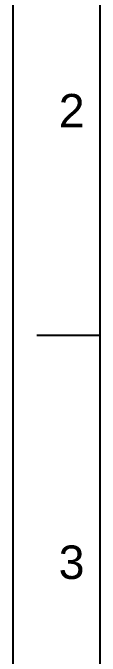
# Model space of a CAD drawing. Header units: millimetres. Extents: x 19741 to 22117, y -10160 to -6800.
# Drawn here: x 19741 to 19821, y -7972 to -7386 of the extents above; entities that cross this region are included whole.
import ezdxf

# ---------------------------------------------------------------- set-up
doc = ezdxf.new("R2010")
doc.units = ezdxf.units.MM
doc.layers.add('FORM', color=7, linetype='Continuous')
doc.styles.get("Standard").update_dxf_attribs({"font": 'arial.ttf'})

msp = doc.modelspace()

# ---------------------------------------------------------------- linework, layer by layer
at = {"layer": 'FORM', "color": 7, "linetype": 'Continuous'}
for p, q in [((19740.7, -6799.88), (19740.7, -10159.88)), ((19820.7, -7679.88), (19762.55, -7679.88))]:
    msp.add_line(p, q, dxfattribs=at)
at = {"layer": 'FORM', "linetype": 'Continuous'}
msp.add_line((19820.7, -10079.88), (19820.7, -6879.88), dxfattribs=at)

# ---------------------------------------------------------------- texts
at = {"layer": 'FORM', "char_height": 30.5, "attachment_point": 5}
for s, insert in [('2', (19794.6, -7475.06)), ('3', (19794.52, -7886.61))]:
    msp.add_mtext_dynamic_manual_height_columns(s, width=200, gutter_width=50, heights=[0], dxfattribs=dict(at, insert=insert))

doc.saveas('drawing.dxf')
